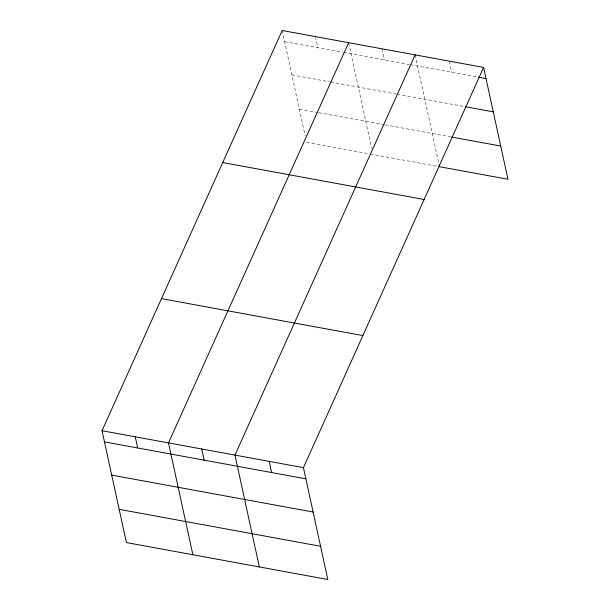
<?xml version="1.0" encoding="UTF-8"?>
<svg xmlns="http://www.w3.org/2000/svg" width="610" height="610" viewBox="0 0 610 610"><rect width="100%" height="100%" fill="white"/><g stroke="black" fill="none" stroke-linecap="round" stroke-linejoin="round"><path stroke-width="0.46" stroke-dasharray="3.05 2.29" d="M284.611 41.655L342.767 52.323M343.689 52.49L409.234 64.515M410.156 64.683L477.691 77.066M291.854 74.885L329.705 81.824M330.628 81.992L396.172 94.016M397.095 94.184L464.576 106.559M299.319 109.114L317.787 112.499M318.71 112.667L384.247 124.692M385.169 124.859L450.759 136.884M306.563 142.344L369.34 153.85M370.262 154.025L437.644 166.377M449.349 61.16L451.781 72.316M415.105 54.877L438.887 163.953M381.875 48.785L384.308 59.94M348.645 42.692L371.62 148.07M315.416 36.592L317.848 47.755M282.178 30.5L305.16 135.877"/><path stroke-width="0.91" d="M483.585 67.435L303.437 467.656L327.822 579.5L126.415 542.564L102.03 430.721L282.178 30.5L483.585 67.435L507.97 179.279L439.49 166.721L439.093 164.875M348.645 42.692L168.49 442.913L192.874 554.749M415.105 54.877L234.957 455.098L259.341 566.942M478.614 77.234L486.017 78.591M465.499 106.727L493.261 111.821M451.682 137.059L500.726 146.049M222.734 162.573L424.133 199.508M161.482 298.648L362.881 335.584M102.03 430.721L303.437 467.656M104.462 441.884L305.869 478.82M111.706 475.106L313.113 512.042M119.171 509.335L320.578 546.278M269.193 461.381L271.625 472.536M201.727 449.006L204.159 460.161M135.26 436.821L137.692 447.976"/></g></svg>
